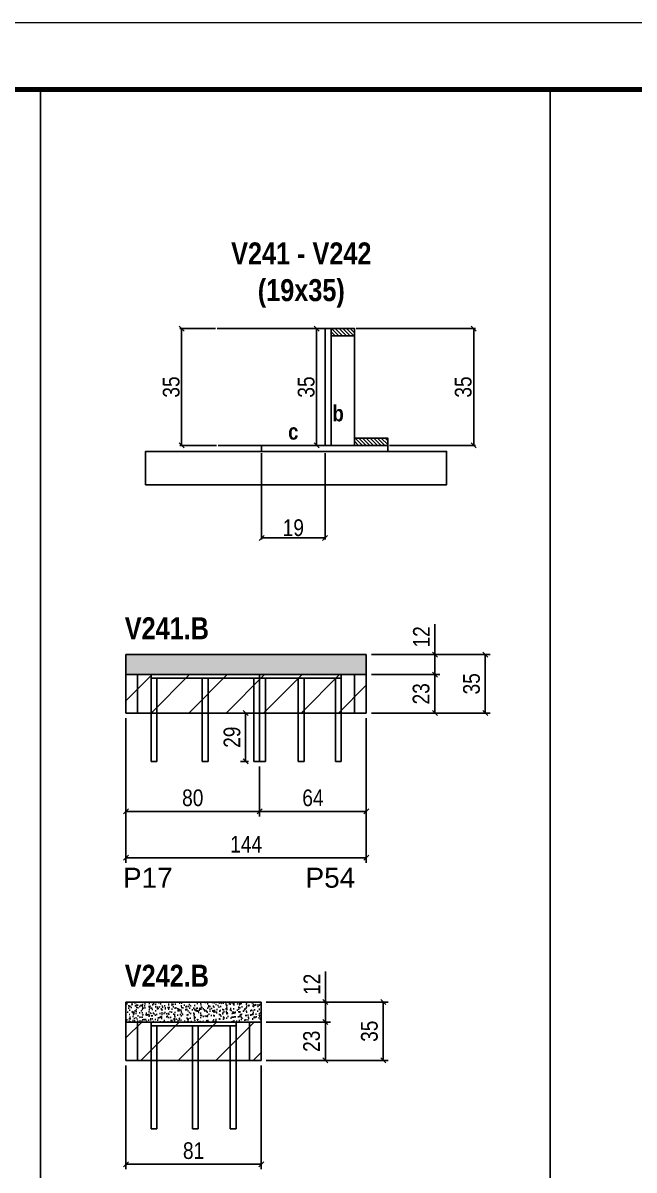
# Model space of a CAD drawing. Extents: x 3309 to 9590, y -2522 to 15424.
# Drawn here: x 8831 to 9197, y 10474 to 11162 of the extents above; entities that cross this region are included whole.
import ezdxf

# ---------------------------------------------------------------- set-up
doc = ezdxf.new("R2010")
doc.units = 0
doc.linetypes.add('DASHED', pattern=[0.75, 0.5, -0.25])
for name, color, linetype in [('5', 5, 'Continuous'), ('barrote', 251, 'Continuous'), ('COTA', 241, 'Continuous'), ('detalhes', 4, 'Continuous'), ('NOMENCLATURA', 7, 'Continuous'), ('Painéis', 200, 'Continuous'), ('SARR_2.2x10', 60, 'Continuous'), ('SARR_2.2x7', 40, 'Continuous'), ('SARR_3.5x7', 81, 'Continuous')]:
    doc.layers.add(name, color=color, linetype=linetype)
for name, color, linetype, lineweight in [('CONCRETO', 251, 'Continuous', 25), ('Folhas', 255, 'Continuous', 9), ('Hachura', 251, 'Continuous', 9), ('SARRAFO DE PRESSAO', 251, 'DASHED', 9)]:
    doc.layers.add(name, color=color, linetype=linetype, lineweight=lineweight)
doc.styles.add('COTA TECNICA', font='techl___.ttf', dxfattribs={"height": 10})
doc.styles.add('COTA TECNICA 2X', font='techl___.ttf', dxfattribs={"height": 10})
doc.styles.get("Standard").update_dxf_attribs({"font": 'arial.ttf'})
doc.styles.add('TECNICA', font='techb___.ttf', dxfattribs={"height": 10})
doc.dimstyles.new('PAINEL', dxfattribs={"dimtxt": 10, "dimasz": 3, "dimexe": 3, "dimexo": 3, "dimgap": 3, "dimtad": 1, "dimdec": 1, "dimzin": 12, "dimdsep": 46, "dimtxsty": 'COTA TECNICA', "dimblk1": 'OBLIQUE', "dimblk2": 'OBLIQUE', "dimsah": 1, "dimcen": 0.9, "dimclrd": 4, "dimclre": 4, "dimclrt": 240, "dimadec": 1, "dimazin": 3, "dimtfac": 1, "dimtdec": 1, "dimtmove": 0, "dimatfit": 3, "dimfxl": 1, "dimtolj": 1, "dimtzin": 12, "dimarcsym": 0})
doc.dimstyles.new('SECAO', dxfattribs={"dimscale": 0.333333, "dimtxt": 5, "dimasz": 9, "dimexe": 3, "dimexo": 3, "dimgap": 3, "dimtad": 1, "dimdec": 1, "dimlfac": 0.5, "dimzin": 12, "dimdsep": 46, "dimtxsty": 'COTA TECNICA 2X', "dimblk1": 'OBLIQUE', "dimblk2": 'OBLIQUE', "dimsah": 1, "dimcen": 0.9, "dimclrd": 4, "dimclre": 4, "dimclrt": 240, "dimadec": 1, "dimazin": 3, "dimtfac": 1, "dimtdec": 1, "dimtmove": 0, "dimatfit": 3, "dimfxl": 1, "dimtolj": 1, "dimtzin": 12, "dimarcsym": 0})

# ---------------------------------------------------------------- blocks, each defined once
blk = doc.blocks.new('9999999999')
at = {"layer": 'Folhas'}
blk.add_lwpolyline([(98138.98, 34190.21), (99623.98, 34190.21), (99623.98, 35240.21), (98138.98, 35240.21)], close=True, dxfattribs=at)
at = {"layer": 'Folhas', "color": 30, "const_width": 3}
blk.add_lwpolyline([(98213.98, 34230.21), (99583.98, 34230.21), (99583.98, 35200.21), (98213.98, 35200.21)], close=True, dxfattribs=at)
blk = doc.blocks.new('_Oblique')
at = {"color": 0, "linetype": 'ByBlock', "lineweight": -2}
blk.add_line((-0.5, -0.5), (0.5, 0.5), dxfattribs=at)
blk = doc.blocks.new('*D487')
at = {"layer": 'COTA', "color": 4, "lineweight": -2, "transparency": 16777216}
for p, q in [((8973.62, 10904.26), (8973.62, 10852.38)), ((9011.62, 10904.26), (9011.62, 10852.38)), ((9011.62, 10853.38), (8973.62, 10853.38))]:
    blk.add_line(p, q, dxfattribs=at)
at = {"layer": 'Defpoints', "color": 0, "transparency": 16777216}
for p in [(8973.62, 10905.26), (9011.62, 10905.26), (8973.62, 10853.38)]:
    blk.add_point(p, dxfattribs=at)
at = {"layer": 'COTA', "color": 4, "lineweight": -2, "transparency": 16777216, "xscale": 3, "yscale": 3, "zscale": 3, "rotation": 180}
blk.add_blockref('_Oblique', (8973.62, 10853.38), dxfattribs=at)
at = {"layer": 'COTA', "color": 4, "lineweight": -2, "transparency": 16777216, "xscale": 3, "yscale": 3, "zscale": 3}
blk.add_blockref('_Oblique', (9011.62, 10853.38), dxfattribs=at)
at = {"layer": 'COTA', "color": 240, "transparency": 16777216, "insert": (8992.62, 10859.47), "char_height": 10, "attachment_point": 5, "style": 'COTA TECNICA 2X'}
blk.add_mtext('\\A1;19', dxfattribs=at)
blk = doc.blocks.new('*D488')
at = {"layer": 'COTA', "color": 4, "lineweight": -2, "transparency": 16777216}
for p, q in [((9030.22, 10978.86), (9101.67, 10978.86)), ((9100.67, 10978.86), (9100.67, 10908.86)), ((9050.22, 10908.86), (9101.67, 10908.86))]:
    blk.add_line(p, q, dxfattribs=at)
at = {"layer": 'Defpoints', "color": 0, "transparency": 16777216}
for p in [(9029.22, 10978.86), (9049.22, 10908.86, 0), (9100.67, 10908.86)]:
    blk.add_point(p, dxfattribs=at)
at = {"layer": 'COTA', "color": 4, "lineweight": -2, "transparency": 16777216, "xscale": 3, "yscale": 3, "zscale": 3}
for p, rotation in [((9100.67, 10978.86), 90), ((9100.67, 10908.86), 270)]:
    blk.add_blockref('_Oblique', p, dxfattribs=dict(at, rotation=rotation))
at = {"layer": 'COTA', "color": 240, "transparency": 16777216, "insert": (9094.45, 10943.86), "char_height": 10, "attachment_point": 5, "rotation": 90, "style": 'COTA TECNICA 2X'}
blk.add_mtext('\\A1;35', dxfattribs=at)
blk = doc.blocks.new('*D489')
at = {"layer": 'COTA', "color": 4, "lineweight": -2, "transparency": 16777216}
for p, q in [((9010.62, 10978.86), (9005.55, 10978.86)), ((9006.55, 10908.86), (9006.55, 10978.86)), ((9010.62, 10908.86), (9005.55, 10908.86))]:
    blk.add_line(p, q, dxfattribs=at)
at = {"layer": 'Defpoints', "color": 0, "transparency": 16777216}
for p in [(9006.55, 10978.86), (9011.62, 10978.86), (9011.62, 10908.86)]:
    blk.add_point(p, dxfattribs=at)
at = {"layer": 'COTA', "color": 4, "lineweight": -2, "transparency": 16777216, "xscale": 3, "yscale": 3, "zscale": 3}
for p, rotation in [((9006.55, 10978.86), 90), ((9006.55, 10908.86), 270)]:
    blk.add_blockref('_Oblique', p, dxfattribs=dict(at, rotation=rotation))
at = {"layer": 'COTA', "color": 240, "transparency": 16777216, "insert": (9000.33, 10943.86), "char_height": 10, "attachment_point": 5, "rotation": 90, "style": 'COTA TECNICA 2X'}
blk.add_mtext('\\A1;35', dxfattribs=at)
blk = doc.blocks.new('*D490')
at = {"layer": 'COTA', "color": 4, "lineweight": -2, "transparency": 16777216}
for p, q in [((8945.92, 10978.86), (8924.7, 10978.86)), ((8925.7, 10908.86), (8925.7, 10978.86)), ((8946.57, 10908.86), (8924.7, 10908.86))]:
    blk.add_line(p, q, dxfattribs=at)
at = {"layer": 'Defpoints', "color": 0, "transparency": 16777216}
for p in [(8925.7, 10978.86), (8946.92, 10978.86), (8947.57, 10908.86)]:
    blk.add_point(p, dxfattribs=at)
at = {"layer": 'COTA', "color": 4, "lineweight": -2, "transparency": 16777216, "xscale": 3, "yscale": 3, "zscale": 3}
for p, rotation in [((8925.7, 10978.86), 90), ((8925.7, 10908.86), 270)]:
    blk.add_blockref('_Oblique', p, dxfattribs=dict(at, rotation=rotation))
at = {"layer": 'COTA', "color": 240, "transparency": 16777216, "insert": (8919.49, 10943.86), "char_height": 10, "attachment_point": 5, "rotation": 90, "style": 'COTA TECNICA 2X'}
blk.add_mtext('\\A1;35', dxfattribs=at)
blk = doc.blocks.new('*D491')
at = {"layer": 'COTA', "color": 4, "linetype": 'ByBlock', "lineweight": -2, "transparency": 16777216}
for p, q in [((9036.36, 10745.42), (9036.36, 10686.41)), ((8972.36, 10716.42), (8972.36, 10686.41)), ((9036.36, 10689.41), (8972.36, 10689.41))]:
    blk.add_line(p, q, dxfattribs=at)
at = {"layer": 'Defpoints', "color": 0, "linetype": 'ByBlock', "transparency": 16777216}
for p in [(9036.36, 10748.42), (8972.36, 10719.42), (8972.36, 10689.41)]:
    blk.add_point(p, dxfattribs=at)
at = {"layer": 'COTA', "color": 4, "linetype": 'ByBlock', "lineweight": -2, "transparency": 16777216, "xscale": 3, "yscale": 3, "zscale": 3, "rotation": 180}
blk.add_blockref('_Oblique', (8972.36, 10689.41), dxfattribs=at)
at = {"layer": 'COTA', "color": 4, "linetype": 'ByBlock', "lineweight": -2, "transparency": 16777216, "xscale": 3, "yscale": 3, "zscale": 3}
blk.add_blockref('_Oblique', (9036.36, 10689.41), dxfattribs=at)
at = {"layer": 'COTA', "color": 240, "linetype": 'ByBlock', "transparency": 16777216, "insert": (9004.36, 10697.51), "char_height": 10, "attachment_point": 5, "style": 'COTA TECNICA'}
blk.add_mtext('\\A1;64', dxfattribs=at)
blk = doc.blocks.new('*D492')
at = {"layer": 'COTA', "color": 4, "linetype": 'ByBlock', "lineweight": -2, "transparency": 16777216}
for p, q in [((8892.36, 10745.42), (8892.36, 10686.41)), ((8972.36, 10716.42), (8972.36, 10686.41)), ((8972.36, 10689.41), (8892.36, 10689.41))]:
    blk.add_line(p, q, dxfattribs=at)
at = {"layer": 'Defpoints', "color": 0, "linetype": 'ByBlock', "transparency": 16777216}
for p in [(8892.36, 10748.42), (8972.36, 10719.42), (8892.36, 10689.41)]:
    blk.add_point(p, dxfattribs=at)
at = {"layer": 'COTA', "color": 4, "linetype": 'ByBlock', "lineweight": -2, "transparency": 16777216, "xscale": 3, "yscale": 3, "zscale": 3, "rotation": 180}
blk.add_blockref('_Oblique', (8892.36, 10689.41), dxfattribs=at)
at = {"layer": 'COTA', "color": 4, "linetype": 'ByBlock', "lineweight": -2, "transparency": 16777216, "xscale": 3, "yscale": 3, "zscale": 3}
blk.add_blockref('_Oblique', (8972.36, 10689.41), dxfattribs=at)
at = {"layer": 'COTA', "color": 240, "linetype": 'ByBlock', "transparency": 16777216, "insert": (8932.36, 10697.53), "char_height": 10, "attachment_point": 5, "style": 'COTA TECNICA'}
blk.add_mtext('\\A1;80', dxfattribs=at)
blk = doc.blocks.new('*D493')
at = {"layer": 'COTA', "color": 4, "linetype": 'ByBlock', "lineweight": -2, "transparency": 16777216}
for p, q in [((8892.36, 10745.42), (8892.36, 10658.7)), ((9036.36, 10745.42), (9036.36, 10658.7)), ((9036.36, 10661.7), (8892.36, 10661.7))]:
    blk.add_line(p, q, dxfattribs=at)
at = {"layer": 'Defpoints', "color": 0, "linetype": 'ByBlock', "transparency": 16777216}
for p in [(8892.36, 10748.42), (9036.36, 10748.42), (8892.36, 10661.7)]:
    blk.add_point(p, dxfattribs=at)
at = {"layer": 'COTA', "color": 4, "linetype": 'ByBlock', "lineweight": -2, "transparency": 16777216, "xscale": 3, "yscale": 3, "zscale": 3, "rotation": 180}
blk.add_blockref('_Oblique', (8892.36, 10661.7), dxfattribs=at)
at = {"layer": 'COTA', "color": 4, "linetype": 'ByBlock', "lineweight": -2, "transparency": 16777216, "xscale": 3, "yscale": 3, "zscale": 3}
blk.add_blockref('_Oblique', (9036.36, 10661.7), dxfattribs=at)
at = {"layer": 'COTA', "color": 240, "linetype": 'ByBlock', "transparency": 16777216, "insert": (8964.36, 10669.77), "char_height": 10, "attachment_point": 5, "style": 'COTA TECNICA'}
blk.add_mtext('\\A1;144', dxfattribs=at)
blk = doc.blocks.new('*D494')
at = {"layer": 'COTA', "color": 4, "lineweight": -2, "transparency": 16777216}
for p, q in [((9039.36, 10771.42), (9080.41, 10771.42)), ((9077.41, 10771.42), (9077.41, 10748.42)), ((9039.36, 10748.42), (9080.41, 10748.42))]:
    blk.add_line(p, q, dxfattribs=at)
at = {"layer": 'Defpoints', "color": 0, "transparency": 16777216}
for p in [(9036.36, 10771.42), (9036.36, 10748.42), (9077.41, 10748.42)]:
    blk.add_point(p, dxfattribs=at)
at = {"layer": 'COTA', "color": 4, "lineweight": -2, "transparency": 16777216, "xscale": 3, "yscale": 3, "zscale": 3}
for p, rotation in [((9077.41, 10771.42), 90), ((9077.41, 10748.42), 270)]:
    blk.add_blockref('_Oblique', p, dxfattribs=dict(at, rotation=rotation))
at = {"layer": 'COTA', "color": 240, "transparency": 16777216, "insert": (9069.19, 10759.92), "char_height": 10, "attachment_point": 5, "rotation": 90, "style": 'COTA TECNICA'}
blk.add_mtext('\\A1;23', dxfattribs=at)
blk = doc.blocks.new('*D495')
at = {"layer": 'COTA', "color": 4, "lineweight": -2, "transparency": 16777216}
for p, q in [((9077.41, 10783.42), (9077.41, 10801.73)), ((9039.36, 10783.42), (9080.41, 10783.42)), ((9077.41, 10771.42), (9077.41, 10783.42)), ((9039.36, 10771.42), (9080.41, 10771.42))]:
    blk.add_line(p, q, dxfattribs=at)
at = {"layer": 'Defpoints', "color": 0, "transparency": 16777216}
for p in [(9036.36, 10783.42), (9077.41, 10783.42), (9036.36, 10771.42)]:
    blk.add_point(p, dxfattribs=at)
at = {"layer": 'COTA', "color": 4, "lineweight": -2, "transparency": 16777216, "xscale": 3, "yscale": 3, "zscale": 3}
for p, rotation in [((9077.41, 10783.42), 90), ((9077.41, 10771.42), 270)]:
    blk.add_blockref('_Oblique', p, dxfattribs=dict(at, rotation=rotation))
at = {"layer": 'COTA', "color": 240, "transparency": 16777216, "insert": (9069.35, 10794.07), "char_height": 10, "attachment_point": 5, "rotation": 90, "style": 'COTA TECNICA'}
blk.add_mtext('\\A1;12', dxfattribs=at)
blk = doc.blocks.new('*D496')
at = {"layer": 'COTA', "color": 4, "lineweight": -2, "transparency": 16777216}
for p, q in [((9039.36, 10783.42), (9110.62, 10783.42)), ((9107.62, 10748.42), (9107.62, 10783.42)), ((9039.36, 10748.42), (9110.62, 10748.42))]:
    blk.add_line(p, q, dxfattribs=at)
at = {"layer": 'Defpoints', "color": 0, "transparency": 16777216}
for p in [(9036.36, 10783.42), (9107.62, 10783.42), (9036.36, 10748.42)]:
    blk.add_point(p, dxfattribs=at)
at = {"layer": 'COTA', "color": 4, "lineweight": -2, "transparency": 16777216, "xscale": 3, "yscale": 3, "zscale": 3}
for p, rotation in [((9107.62, 10783.42), 90), ((9107.62, 10748.42), 270)]:
    blk.add_blockref('_Oblique', p, dxfattribs=dict(at, rotation=rotation))
at = {"layer": 'COTA', "color": 240, "transparency": 16777216, "insert": (9099.4, 10765.92), "char_height": 10, "attachment_point": 5, "rotation": 90, "style": 'COTA TECNICA'}
blk.add_mtext('\\A1;35', dxfattribs=at)
blk = doc.blocks.new('*D497')
at = {"layer": 'COTA', "color": 4, "lineweight": -2, "transparency": 16777216}
for p, q in [((8965.86, 10748.42), (8961, 10748.42)), ((8964, 10719.42), (8964, 10748.42)), ((8965.86, 10719.42), (8961, 10719.42))]:
    blk.add_line(p, q, dxfattribs=at)
at = {"layer": 'Defpoints', "color": 0, "transparency": 16777216}
for p in [(8964, 10748.42), (8968.86, 10748.42), (8968.86, 10719.42)]:
    blk.add_point(p, dxfattribs=at)
at = {"layer": 'COTA', "color": 4, "lineweight": -2, "transparency": 16777216, "xscale": 3, "yscale": 3, "zscale": 3}
for p, rotation in [((8964, 10748.42), 90), ((8964, 10719.42), 270)]:
    blk.add_blockref('_Oblique', p, dxfattribs=dict(at, rotation=rotation))
at = {"layer": 'COTA', "color": 240, "transparency": 16777216, "insert": (8955.92, 10733.92), "char_height": 10, "attachment_point": 5, "rotation": 90, "style": 'COTA TECNICA'}
blk.add_mtext('\\A1;29', dxfattribs=at)
blk = doc.blocks.new('*D498')
at = {"layer": 'COTA', "color": 4, "linetype": 'ByBlock', "lineweight": -2, "transparency": 16777216}
for p, q in [((8892.36, 10537.13), (8892.36, 10474.9)), ((8973.36, 10537.13), (8973.36, 10474.9)), ((8973.36, 10477.9), (8892.36, 10477.9))]:
    blk.add_line(p, q, dxfattribs=at)
at = {"layer": 'Defpoints', "color": 0, "linetype": 'ByBlock', "transparency": 16777216}
for p in [(8892.36, 10540.13), (8973.36, 10540.13), (8892.36, 10477.9)]:
    blk.add_point(p, dxfattribs=at)
at = {"layer": 'COTA', "color": 4, "linetype": 'ByBlock', "lineweight": -2, "transparency": 16777216, "xscale": 3, "yscale": 3, "zscale": 3, "rotation": 180}
blk.add_blockref('_Oblique', (8892.36, 10477.9), dxfattribs=at)
at = {"layer": 'COTA', "color": 4, "linetype": 'ByBlock', "lineweight": -2, "transparency": 16777216, "xscale": 3, "yscale": 3, "zscale": 3}
blk.add_blockref('_Oblique', (8973.36, 10477.9), dxfattribs=at)
at = {"layer": 'COTA', "color": 240, "linetype": 'ByBlock', "transparency": 16777216, "insert": (8932.86, 10486), "char_height": 10, "attachment_point": 5, "style": 'COTA TECNICA'}
blk.add_mtext('\\A1;81', dxfattribs=at)
blk = doc.blocks.new('*D499')
at = {"layer": 'COTA', "color": 4, "lineweight": -2, "transparency": 16777216}
for p, q in [((8976.36, 10563.13), (9014.81, 10563.13)), ((9011.81, 10563.13), (9011.81, 10540.13)), ((8976.36, 10540.13), (9014.81, 10540.13))]:
    blk.add_line(p, q, dxfattribs=at)
at = {"layer": 'Defpoints', "color": 0, "transparency": 16777216}
for p in [(8973.36, 10563.13), (8973.36, 10540.13), (9011.81, 10540.13)]:
    blk.add_point(p, dxfattribs=at)
at = {"layer": 'COTA', "color": 4, "lineweight": -2, "transparency": 16777216, "xscale": 3, "yscale": 3, "zscale": 3}
for p, rotation in [((9011.81, 10563.13), 90), ((9011.81, 10540.13), 270)]:
    blk.add_blockref('_Oblique', p, dxfattribs=dict(at, rotation=rotation))
at = {"layer": 'COTA', "color": 240, "transparency": 16777216, "insert": (9003.59, 10551.63), "char_height": 10, "attachment_point": 5, "rotation": 90, "style": 'COTA TECNICA'}
blk.add_mtext('\\A1;23', dxfattribs=at)
blk = doc.blocks.new('*D500')
at = {"layer": 'COTA', "color": 4, "lineweight": -2, "transparency": 16777216}
for p, q in [((9011.81, 10575.13), (9011.81, 10593.44)), ((8976.36, 10575.13), (9014.81, 10575.13)), ((9011.81, 10563.13), (9011.81, 10575.13)), ((8976.36, 10563.13), (9014.81, 10563.13))]:
    blk.add_line(p, q, dxfattribs=at)
at = {"layer": 'Defpoints', "color": 0, "transparency": 16777216}
for p in [(8973.36, 10575.13), (9011.81, 10575.13), (8973.36, 10563.13)]:
    blk.add_point(p, dxfattribs=at)
at = {"layer": 'COTA', "color": 4, "lineweight": -2, "transparency": 16777216, "xscale": 3, "yscale": 3, "zscale": 3}
for p, rotation in [((9011.81, 10575.13), 90), ((9011.81, 10563.13), 270)]:
    blk.add_blockref('_Oblique', p, dxfattribs=dict(at, rotation=rotation))
at = {"layer": 'COTA', "color": 240, "transparency": 16777216, "insert": (9003.75, 10585.78), "char_height": 10, "attachment_point": 5, "rotation": 90, "style": 'COTA TECNICA'}
blk.add_mtext('\\A1;12', dxfattribs=at)
blk = doc.blocks.new('*D501')
at = {"layer": 'COTA', "color": 4, "lineweight": -2, "transparency": 16777216}
for p, q in [((8976.36, 10575.13), (9049.45, 10575.13)), ((9046.45, 10540.13), (9046.45, 10575.13)), ((8976.36, 10540.13), (9049.45, 10540.13))]:
    blk.add_line(p, q, dxfattribs=at)
at = {"layer": 'Defpoints', "color": 0, "transparency": 16777216}
for p in [(8973.36, 10575.13), (9046.45, 10575.13), (8973.36, 10540.13)]:
    blk.add_point(p, dxfattribs=at)
at = {"layer": 'COTA', "color": 4, "lineweight": -2, "transparency": 16777216, "xscale": 3, "yscale": 3, "zscale": 3}
for p, rotation in [((9046.45, 10575.13), 90), ((9046.45, 10540.13), 270)]:
    blk.add_blockref('_Oblique', p, dxfattribs=dict(at, rotation=rotation))
at = {"layer": 'COTA', "color": 240, "transparency": 16777216, "insert": (9038.23, 10557.63), "char_height": 10, "attachment_point": 5, "rotation": 90, "style": 'COTA TECNICA'}
blk.add_mtext('\\A1;35', dxfattribs=at)

msp = doc.modelspace()

# ---------------------------------------------------------------- hatches: boundary and pattern name
at = {"layer": 'COTA'}
h = msp.add_hatch(dxfattribs=at)
h.set_pattern_fill('AR-CONC', color=256, scale=0.03)
h.set_pattern_definition([(50, (4468.011, -1148.575), (5.46554, -0.4781726), [0.5715, -6.2865]), (355, (4468.011, -1148.575), (-1.0573026, 5.7317054), [0.4572, -5.0292175]), (100.451445, (4468.4663, -1148.615), (4.4082374, 5.2535326), [0.4857003, -5.3427073]), (46.1842, (4468.011, -1147.051), (8.1323712, -1.26127), [0.85725, -9.42975]), (96.63556, (4468.6886, -1147.156), (7.122124, 7.4227837), [0.7285507, -8.014068]), (351.18415, (4468.011, -1147.051), (7.122124, 7.422784), [0.685799, -7.543792]), (21, (4468.773, -1147.432), (4.5484317, -3.067956), [0.5715, -6.2865]), (326, (4468.773, -1147.432), (1.8540609, 5.525639), [0.4572, -5.0292]), (71.451445, (4469.152, -1147.688), (6.4024926, 2.457683), [0.4857003, -5.3426981]), (37.5, (4468.0109, -1148.5751), (0.0926581, 2.53665117), [0, -4.96824, 0, -5.1054, 0, -5.04825]), (7.5, (4468.011, -1148.575), (2.0045899, 3.00541724), [0, -2.91084, 0, -4.85394, 0, -1.92405]), (327.5, (4466.3116, -1148.5751), (4.06771786, -0.17186232), [0, -1.905, 0, -5.9436, 0, -7.8867]), (317.5, (4465.5496, -1148.575), (4.4438754, 0.7627947), [0, -2.4765, 0, -3.94716, 0, -5.6007])])
h.paths.add_polyline_path([(8892.36, 10783.42), (8892.36, 10771.42), (9036.36, 10771.42), (9036.36, 10783.42)])
h = msp.add_hatch(dxfattribs=at)
h.set_pattern_fill('AR-CONC', color=256, scale=0.03)
h.paths.add_polyline_path([(8973.36, 10563.13), (8973.36, 10575.13), (8892.36, 10575.13), (8892.36, 10563.13)])
at = {"layer": 'Hachura', "linetype": 'ByBlock'}
h = msp.add_hatch(dxfattribs=at)
h.set_pattern_fill('ANSI31', color=256, scale=5)
h.paths.add_polyline_path([(8892.36, 10771.42), (8892.36, 10748.42), (8972.36, 10748.42), (8972.36, 10771.42)])
h.paths.add_polyline_path([(8972.36, 10771.42), (8972.36, 10748.42), (9036.36, 10748.42), (9036.36, 10771.42)])
h.paths.add_polyline_path([(8973.36, 10540.13), (8973.36, 10563.13), (8892.36, 10563.13), (8892.36, 10540.13)])
at = {"layer": 'SARR_2.2x10'}
h = msp.add_hatch(dxfattribs=at)
h.set_pattern_fill('ANSI31', color=256, scale=0.5, angle=90)
h.set_pattern_definition([(135, (42222.761, -112603.3133), (-1.122532015, -1.122532015), [])])
h.paths.add_polyline_path([(9029.22, 10913.26), (9029.22, 10908.86), (9049.22, 10908.86), (9049.22, 10913.26)])
at = {"layer": 'SARR_2.2x7'}
h = msp.add_hatch(dxfattribs=at)
h.set_pattern_fill('ANSI31', color=256, scale=0.5, angle=90)
h.set_pattern_definition([(135, (42143.561, -112537.7133), (-1.122532015, -1.122532015), [])])
h.paths.add_polyline_path([(9015.22, 10978.86), (9015.22, 10974.46), (9029.22, 10974.46), (9029.22, 10978.86)])

# ---------------------------------------------------------------- linework, layer by layer
at = {"layer": 'barrote'}
msp.add_lwpolyline([(8904.13, 10885.26), (9084.48, 10885.26), (9084.48, 10905.26), (8904.13, 10905.26)], close=True, dxfattribs=at)
at = {"layer": 'CONCRETO', "linetype": 'Continuous'}
msp.add_line((8946.92, 10978.86), (9011.62, 10978.86), dxfattribs=at)
at = {"layer": 'COTA'}
for p, q in [((8841.23, 11122.13), (8841.23, 10351.38)), ((9146.46, 11122.13), (9146.46, 10351.38)), ((8973.62, 10908.86), (8973.62, 10905.26)), ((8892.36, 10771.42), (8892.36, 10783.42)), ((8892.36, 10783.42), (9036.36, 10783.42)), ((9036.36, 10783.42), (9036.36, 10771.42)), ((8972.36, 10748.42), (8972.36, 10719.42)), ((8907.36, 10719.42), (8910.86, 10719.42)), ((8938.06, 10719.42), (8941.56, 10719.42)), ((8968.86, 10719.42), (8975.86, 10719.42)), ((8995.55, 10719.42), (8999.05, 10719.42)), ((9021.36, 10719.42), (9017.86, 10719.42)), ((8892.36, 10563.13), (8892.36, 10575.13)), ((8892.36, 10575.13), (8973.36, 10575.13)), ((8973.36, 10575.13), (8973.36, 10563.13)), ((8907.36, 10499.13), (8910.86, 10499.13)), ((8932.13, 10499.13), (8935.63, 10499.13)), ((8958.36, 10499.13), (8954.86, 10499.13))]:
    msp.add_line(p, q, dxfattribs=at)
at = {"layer": 'Painéis', "linetype": 'ByBlock'}
for p, q in [((9036.36, 10771.42), (8892.36, 10771.42)), ((8892.36, 10748.42), (8892.36, 10771.42)), ((8972.36, 10748.42), (8972.36, 10771.42)), ((9036.36, 10748.42), (9036.36, 10771.42)), ((9036.36, 10748.42), (8892.36, 10748.42)), ((8973.36, 10563.13), (8892.36, 10563.13)), ((8892.36, 10540.13), (8892.36, 10563.13)), ((8973.36, 10540.13), (8973.36, 10563.13)), ((8973.36, 10540.13), (8892.36, 10540.13))]:
    msp.add_line(p, q, dxfattribs=at)
at = {"layer": 'Painéis', "linetype": 'Continuous'}
msp.add_lwpolyline([(9015.22, 10908.86), (9015.22, 10978.86), (9011.62, 10978.86), (9011.62, 10908.86)], close=True, dxfattribs=at)
msp.add_lwpolyline([(8947.57, 10905.26), (9049.22, 10905.26), (9049.22, 10908.86), (8947.57, 10908.86)], dxfattribs=at)
at = {"layer": 'SARR_2.2x10'}
msp.add_lwpolyline([(9029.22, 10913.26), (9049.22, 10913.26), (9049.22, 10908.86), (9029.22, 10908.86)], close=True, dxfattribs=at)
at = {"layer": 'SARR_2.2x7', "linetype": 'Continuous'}
for p, q in [((8899.36, 10748.42), (8899.36, 10771.42)), ((9029.36, 10748.42), (9029.36, 10771.42)), ((8972.36, 10769.22), (8907.36, 10769.22)), ((9021.36, 10769.22), (8972.36, 10769.22)), ((8899.36, 10540.13), (8899.36, 10563.13)), ((8958.36, 10560.93), (8907.36, 10560.93)), ((8966.36, 10540.13), (8966.36, 10563.13))]:
    msp.add_line(p, q, dxfattribs=at)
at = {"layer": 'SARR_2.2x7', "elevation": 0}
msp.add_lwpolyline([(9029.22, 10978.86), (9015.22, 10978.86), (9015.22, 10974.46), (9029.22, 10974.46)], close=True, dxfattribs=at)
at = {"layer": 'SARR_3.5x7'}
for p, q in [((8907.36, 10771.42), (8907.36, 10719.42)), ((9021.36, 10771.42), (9021.36, 10719.42)), ((8910.86, 10769.22), (8910.86, 10719.42)), ((8938.06, 10769.22), (8938.06, 10719.42)), ((8941.56, 10769.22), (8941.56, 10719.42)), ((8968.86, 10769.22), (8968.86, 10719.42)), ((8972.36, 10769.22), (8972.36, 10748.42)), ((8975.86, 10769.22), (8975.86, 10719.42)), ((8995.55, 10769.22), (8995.55, 10719.42)), ((8999.05, 10769.22), (8999.05, 10719.42)), ((9017.86, 10769.22), (9017.86, 10719.42)), ((8907.36, 10563.13), (8907.36, 10499.13)), ((8910.86, 10560.93), (8910.86, 10499.13)), ((8932.13, 10560.93), (8932.13, 10499.13)), ((8935.63, 10560.93), (8935.63, 10499.13)), ((8954.86, 10560.93), (8954.86, 10499.13)), ((8958.36, 10563.13), (8958.36, 10499.13))]:
    msp.add_line(p, q, dxfattribs=at)
msp.add_lwpolyline([(9015.22, 10974.46), (9029.22, 10974.46), (9029.22, 10908.86), (9015.22, 10908.86)], close=True, dxfattribs=at)

# ---------------------------------------------------------------- block references
at = {"layer": 'SARRAFO DE PRESSAO', "color": 6, "linetype": 'ByBlock'}
msp.add_blockref('9999999999', (-90061.11, -24078.07), dxfattribs=at)

# ---------------------------------------------------------------- texts
at = {"layer": '5', "linetype": 'Continuous'}
for s, p in [('P17', (8890.56, 10643.69)), ('P54', (8999.91, 10643.69))]:
    msp.add_text(s, height=12, rotation=0.00004, dxfattribs=at).set_placement(p)
at = {"layer": 'detalhes', "style": 'TECNICA'}
for s, p in [('b', (9016.12, 10923.28)), ('c', (8989.54, 10912.33))]:
    msp.add_text(s, height=9.6, dxfattribs=at).set_placement(p)
at = {"layer": 'NOMENCLATURA', "style": 'TECNICA'}
for s, p in [('V241.B', (8891.64, 10792.6)), ('V242.B', (8891.64, 10584.31))]:
    msp.add_text(s, height=13.2, dxfattribs=at).set_placement(p)
at = {"layer": 'NOMENCLATURA', "insert": (8997.4, 11030.55), "char_height": 13.2, "attachment_point": 2, "style": 'TECNICA'}
msp.add_mtext_dynamic_manual_height_columns('V241 - V242\\P(19x35)', width=300.2766, gutter_width=1, heights=[0], dxfattribs=at)

# ---------------------------------------------------------------- dimensions: what is measured, and where the dimension line sits
at = {"layer": 'COTA'}
for base, p1, p2, dimstyle, picture, middle in [((8925.7, 10978.86), (8947.57, 10908.86), (8946.92, 10978.86), 'SECAO', '*D490', (8919.49, 10943.86)), ((9006.55, 10978.86), (9011.62, 10908.86), (9011.62, 10978.86), 'SECAO', '*D489', (9000.33, 10943.86)), ((9100.67, 10908.86, 0), (9029.22, 10978.86), (9049.22, 10908.86), 'SECAO', '*D488', (9094.45, 10943.86, 0)), ((9077.41, 10783.42), (9036.36, 10771.42), (9036.36, 10783.42), 'PAINEL', '*D495', (9069.35, 10794.07)), ((9107.62, 10783.42), (9036.36, 10748.42), (9036.36, 10783.42), 'PAINEL', '*D496', (9099.4, 10765.92)), ((9077.41, 10748.42), (9036.36, 10771.42), (9036.36, 10748.42), 'PAINEL', '*D494', (9069.19, 10759.92)), ((8964, 10748.42), (8968.86, 10719.42), (8968.86, 10748.42), 'PAINEL', '*D497', (8955.92, 10733.92)), ((9011.81, 10575.13), (8973.36, 10563.13), (8973.36, 10575.13), 'PAINEL', '*D500', (9003.75, 10585.78)), ((9046.45, 10575.13), (8973.36, 10540.13), (8973.36, 10575.13), 'PAINEL', '*D501', (9038.23, 10557.63)), ((9011.81, 10540.13), (8973.36, 10563.13), (8973.36, 10540.13), 'PAINEL', '*D499', (9003.59, 10551.63))]:
    dim = msp.add_linear_dim(base=base, p1=p1, p2=p2, angle=90, dimstyle=dimstyle, dxfattribs=at)
    dim.commit()
    dim.dimension.update_dxf_attribs({"geometry": picture, "text_midpoint": middle})
dim = msp.add_linear_dim(base=(8973.62, 10853.38), p1=(9011.62, 10905.26), p2=(8973.62, 10905.26), angle=180, dimstyle='SECAO', dxfattribs=at)
dim.commit()
dim.dimension.update_dxf_attribs({"geometry": '*D487', "text_midpoint": (8992.62, 10853.38), "dimtype": 160})
at = {"layer": 'COTA', "linetype": 'ByBlock'}
dim = msp.add_linear_dim(base=(8892.36, 10689.41), p1=(8972.36, 10719.42), p2=(8892.36, 10748.42), angle=180, dimstyle='PAINEL', override={"dimtmove": 1}, dxfattribs=at)
dim.commit()
dim.dimension.update_dxf_attribs({"geometry": '*D492', "text_midpoint": (8932.36, 10697.53)})
for base, p1, p2, picture, middle in [((8892.36, 10661.7), (9036.36, 10748.42), (8892.36, 10748.42), '*D493', (8964.36, 10669.77)), ((8972.36, 10689.41), (9036.36, 10748.42), (8972.36, 10719.42), '*D491', (9004.36, 10697.51)), ((8892.36, 10477.9), (8973.36, 10540.13), (8892.36, 10540.13), '*D498', (8932.86, 10486))]:
    dim = msp.add_linear_dim(base=base, p1=p1, p2=p2, angle=180, dimstyle='PAINEL', dxfattribs=at)
    dim.commit()
    dim.dimension.update_dxf_attribs({"geometry": picture, "text_midpoint": middle})

doc.saveas('drawing.dxf')
